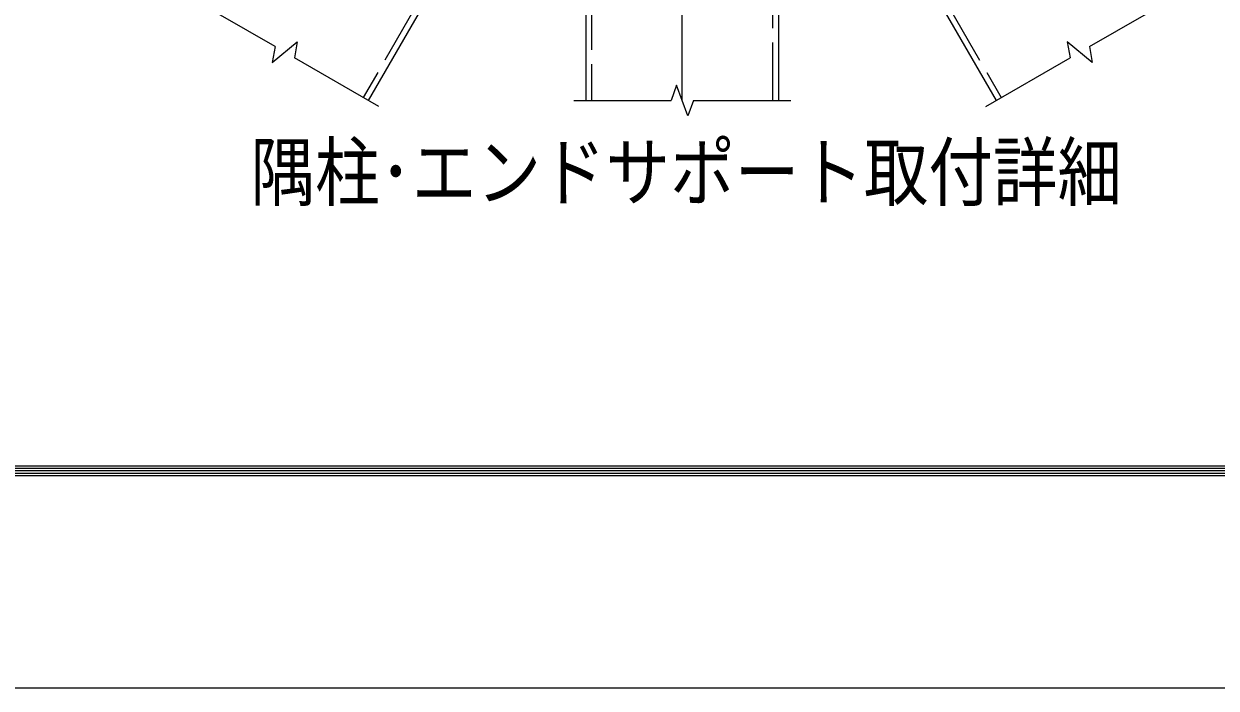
# Model space of a CAD drawing. Units: millimetres, scale not verified. Extents: x -16800 to 16800, y -11880 to 11880.
# Drawn here: x -6107 to -1164, y -11880 to -9127 of the extents above; entities that cross this region are included whole.
import ezdxf
from ezdxf.enums import TextEntityAlignment as Align

# ---------------------------------------------------------------- set-up
doc = ezdxf.new("R2010")
doc.units = ezdxf.units.MM
doc.header["$LTSCALE"] = 40
doc.linetypes.add('DASHED', pattern=[7.5, 6, -1.5])
doc.linetypes.add('USER1', pattern=[50.8, 31.75, -6.35, 6.35, -6.35])
for name, color, linetype, lineweight in [('0-0_D-TTL-TXT', 7, 'Continuous', 13), ('0-1_D-STR1', 1, 'Continuous', 25), ('0-2_D-BMK', 2, 'USER1', 13), ('0-4_D-STR-DIM', 7, 'Continuous', 13), ('0-C_D-TTL', 7, 'Continuous', 25)]:
    doc.layers.add(name, color=color, linetype=linetype, lineweight=lineweight)
doc.styles.add('ＭＳ ゴシック', font='')
doc.styles.get('ＭＳ ゴシック').set_extended_font_data('MS Gothic')

msp = doc.modelspace()

# ---------------------------------------------------------------- linework, layer by layer
at = {"layer": '0-1_D-STR1', "linetype": 'DASHED'}
for p, q in [((-3753.5, -7494.28), (-3753.5, -9444.28)), ((-3001.5, -9444.28), (-3001.5, -7494.28)), ((-4339.87, -8809.07), (-4699.68, -9432.28)), ((-2415.12, -8809.07), (-2055.31, -9432.28))]:
    msp.add_line(p, q, dxfattribs=at)
at = {"layer": '0-1_D-STR1'}
for p, q in [((-3777.5, -8794.28), (-3777.5, -9444.28)), ((-2977.5, -9444.28), (-2977.5, -8794.28)), ((-4407.54, -8974.28), (-4678.89, -9444.28)), ((-2347.45, -8974.28), (-2076.1, -9444.28))]:
    msp.add_line(p, q, dxfattribs=at)
at = {"layer": '0-2_D-BMK'}
msp.add_line((-3377.5, -9444.28), (-3377.5, -7494.28), dxfattribs=at)
at = {"layer": '0-4_D-STR-DIM'}
for p, q in [((-5065.29, -9221.19), (-5415.02, -9019.28)), ((-1689.7, -9221.19), (-1339.98, -9019.28)), ((-5077.01, -9287.66), (-4973.6, -9200.89)), ((-5065.29, -9221.19), (-5077.01, -9287.66)), ((-4973.6, -9200.89), (-4985.32, -9267.36)), ((-1781.4, -9200.89), (-1769.68, -9267.36)), ((-1677.98, -9287.66), (-1781.4, -9200.89)), ((-1689.7, -9221.19), (-1677.98, -9287.66)), ((-4635.59, -9469.28), (-4985.32, -9267.36)), ((-2119.4, -9469.28), (-1769.68, -9267.36)), ((-3400.58, -9380.85), (-3423.67, -9444.28)), ((-3354.41, -9507.7), (-3400.58, -9380.85)), ((-3827.5, -9444.28), (-3423.67, -9444.28)), ((-3331.32, -9444.28), (-3354.41, -9507.7)), ((-3331.32, -9444.28), (-2927.5, -9444.28))]:
    msp.add_line(p, q, dxfattribs=at)
at = {"layer": '0-C_D-TTL', "color": 2}
msp.add_lwpolyline([(-16800, 11880), (16800, 11880), (16800, -11880), (-16800, -11880)], close=True, dxfattribs=at)
at = {"layer": '0-C_D-TTL'}
for points in [[(-15720, 11000), (15720, 11000), (15720, -11000), (-15720, -11000)], [(-15710, 10990), (15710, 10990), (15710, -10990), (-15710, -10990)], [(-15700, 10980), (15700, 10980), (15700, -10980), (-15700, -10980)], [(-15690, 10970), (15690, 10970), (15690, -10970), (-15690, -10970)], [(-15680, 10960), (15680, 10960), (15680, -10960), (-15680, -10960)]]:
    msp.add_lwpolyline(points, close=True, dxfattribs=at)

# ---------------------------------------------------------------- texts
at = {"layer": '0-0_D-TTL-TXT', "style": 'ＭＳ ゴシック', "width": 0.85}
msp.add_text('隅柱･エンドサポート取付詳細', height=230.8, dxfattribs=at).set_placement((-5166.9, -9925.85), align=Align.BOTTOM_LEFT)

doc.saveas('drawing.dxf')
